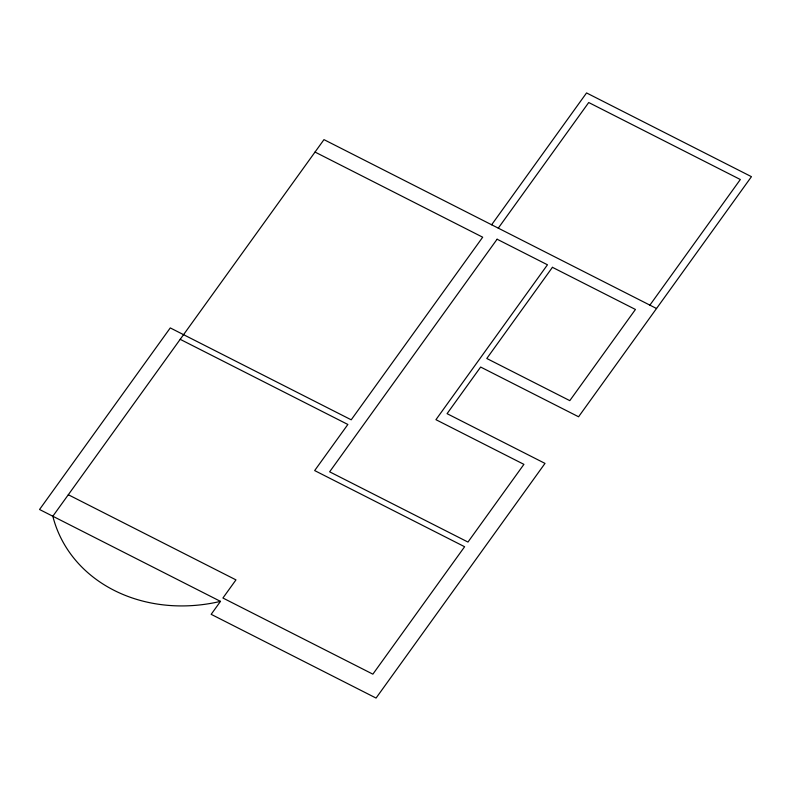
<?xml version="1.0" encoding="UTF-8"?>
<svg xmlns="http://www.w3.org/2000/svg" width="791" height="791" viewBox="0 0 791 791"><rect width="100%" height="100%" fill="white"/><g stroke="black" fill="none" stroke-linecap="round" stroke-linejoin="round"><path stroke-width="1.19" d="M656.53 308.51L323.974 139.631L52.829 516.236A148.352 126.768 -18.8 0 0 220.491 601.378L211.167 614.33L376.061 698.067L545.009 463.397L447.073 413.663L480.641 367.044L578.577 416.778L751.45 176.67L586.556 92.933L491.636 224.773M498.281 228.144L588.722 102.523L740.336 179.517L649.886 305.138M315.026 152.06L482.688 237.201L351.214 419.813L170.273 327.919L39.55 509.493L220.491 601.378M180.2 339.329L347.862 424.47L314.66 470.576L464.614 546.729L372.868 674.159L222.914 598.016L235.965 579.882L68.313 494.741M497.104 239.218L329.639 471.812L467.975 542.062L523.919 464.357L435.94 419.685L547.461 264.787L497.104 239.218M552.434 267.318L486.791 358.491L569.797 400.642L635.44 309.469L552.434 267.318"/></g></svg>
